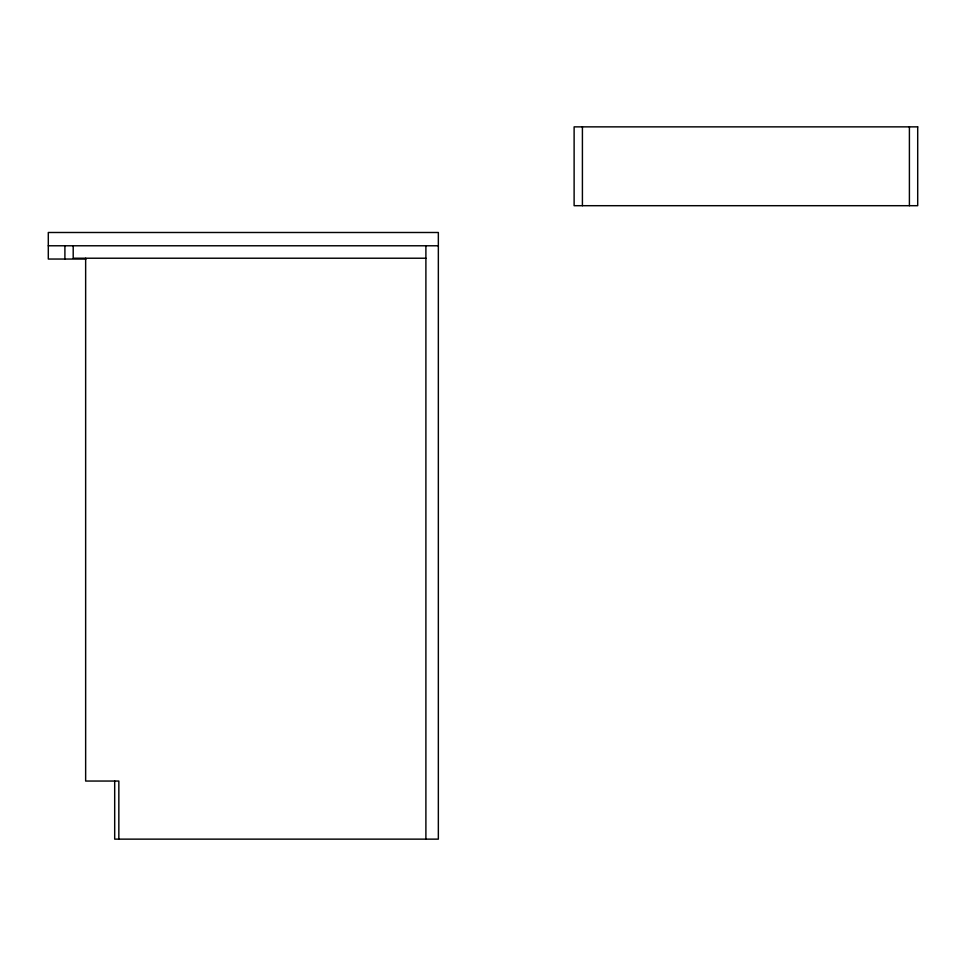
<?xml version="1.0" encoding="UTF-8"?>
<svg xmlns="http://www.w3.org/2000/svg" width="966" height="966" viewBox="0 0 966 966"><rect width="100%" height="100%" fill="white"/><g stroke="black" fill="none" stroke-linecap="round" stroke-linejoin="round"><path stroke-width="1.45" d="M48.3 245.775L438.347 245.775M425.897 258.224L73.199 258.224L73.199 245.775M85.974 259.045L48.3 259.045L48.3 232.492L438.347 232.492L438.347 839.14L114.688 839.14L114.688 781.047M909.404 126.86L909.404 205.698M582.413 126.86L582.413 205.698M425.897 245.775L425.897 839.14M118.842 839.14L118.842 781.047L85.648 781.047L85.648 258.224M64.903 245.775L64.903 259.045M917.7 126.86L574.118 126.86L574.118 205.698L917.7 205.698L917.7 126.86"/></g></svg>
